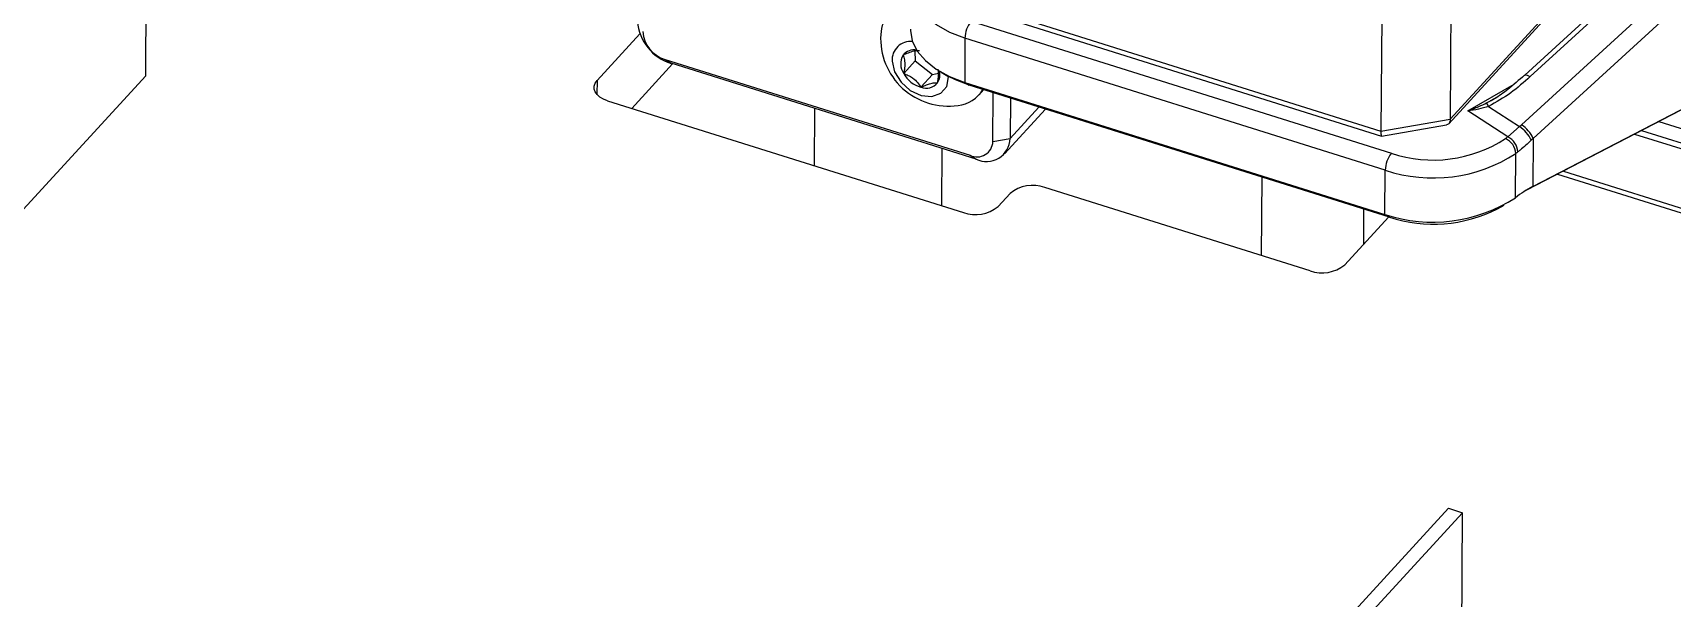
# Model space of a CAD drawing. Header units: millimetres. Extents: x -11 to 295, y 0 to 216.
# Drawn here: x 147.61 to 190.32, y 131.56 to 146.28 of the extents above; entities that cross this region are included whole.
import ezdxf

# ---------------------------------------------------------------- set-up
doc = ezdxf.new("R2010")
doc.units = ezdxf.units.MM

msp = doc.modelspace()

# ---------------------------------------------------------------- linework, layer by layer
at = {"color": 7, "linetype": 'Continuous', "lineweight": 25}
for p, q in [((192.176, 150.391), (186.474, 145.175)), ((192.333, 150.369), (186.615, 145.14)), ((186.392, 143.888), (193.001, 149.933)), ((184.496, 143.912), (189.846, 149.747)), ((184.534, 144.034), (189.905, 149.891)), ((193.266, 149.539), (186.698, 143.532)), ((150.553, 145.164), (150.566, 147.332)), ((184.553, 147.014), (184.534, 144.034)), ((172.052, 146.582), (183.001, 143.144)), ((172.638, 146.89), (182.731, 143.72)), ((172.74, 146.728), (182.742, 143.587)), ((182.749, 146.7), (182.731, 143.72)), ((163.423, 146.251), (162.309, 145.036)), ((171.893, 146.14), (171.886, 144.989)), ((182.842, 142.702), (171.893, 146.14)), ((170.589, 145.806), (170.598, 145.551)), ((193.302, 145.703), (186.522, 142.183)), ((186.69, 142.277), (193.471, 145.797)), ((164.277, 145.474), (163.212, 144.312)), ((164.083, 145.586), (172.028, 143.091)), ((164.083, 145.586), (164.238, 145.486)), ((172.183, 142.991), (164.238, 145.486)), ((170.598, 145.551), (170.297, 145.223)), ((170.598, 145.551), (171.048, 145.191)), ((171.048, 145.191), (171.205, 145.233)), ((171.272, 145.253), (171.446, 145.154)), ((144.29, 138.333), (150.553, 145.164)), ((171.048, 145.191), (170.746, 144.862)), ((171.886, 144.989), (182.835, 141.551)), ((171.886, 144.989), (172.002, 144.914)), ((182.952, 141.476), (172.002, 144.914)), ((172.327, 144.737), (172.376, 144.796)), ((162.584, 144.51), (171.853, 141.599)), ((172.262, 144.667), (172.327, 144.737)), ((172.62, 143.448), (172.627, 144.718)), ((173.077, 144.576), (173.07, 143.527)), ((185.482, 144.453), (185.597, 144.519)), ((185.533, 144.361), (186.336, 143.837)), ((185.599, 144.518), (185.694, 144.569)), ((167.975, 144.313), (167.966, 142.82)), ((172.925, 143.128), (173.99, 144.29)), ((182.731, 143.72), (184.534, 144.034)), ((186.034, 143.571), (184.994, 144.25)), ((189.965, 143.97), (224.054, 133.266)), ((172.62, 143.448), (173.07, 143.527)), ((182.743, 143.587), (184.441, 143.882)), ((186.034, 143.571), (186.336, 143.837)), ((186.336, 143.837), (186.392, 143.888)), ((186.698, 143.532), (186.647, 143.483)), ((186.698, 143.532), (186.69, 142.277)), ((171.293, 141.775), (171.302, 143.268)), ((172.028, 143.091), (172.183, 142.991)), ((186.234, 141.986), (186.241, 143.138)), ((182.835, 141.551), (182.842, 142.702)), ((180.885, 140.082), (173.97, 142.254)), ((179.624, 142.521), (179.611, 140.483)), ((186.69, 142.277), (186.522, 142.183)), ((187.327, 142.601), (222.489, 131.559)), ((173.068, 142.097), (172.755, 141.756)), ((185.766, 141.695), (185.941, 141.792)), ((181.787, 140.239), (182.927, 141.483)), ((182.28, 140.777), (182.285, 141.685)), ((182.835, 141.551), (182.952, 141.476)), ((184.487, 133.898), (151.127, 97.516)), ((184.855, 133.783), (151.495, 97.4)), ((184.487, 133.898), (184.855, 133.783)), ((184.833, 130.208), (184.855, 133.783))]:
    msp.add_line(p, q, dxfattribs=at)
at = {"color": 8, "linetype": 'Continuous', "lineweight": 25}
for p, q in [((162.309, 145.036), (162.307, 144.674)), ((184.994, 144.25), (186.197, 144.943)), ((185.597, 144.519), (185.746, 144.604)), ((173.819, 144.343), (173.07, 143.527)), ((189.339, 143.645), (223.683, 132.861)), ((189.516, 143.737), (223.788, 132.975)), ((187.482, 142.681), (222.581, 131.659))]:
    msp.add_line(p, q, dxfattribs=at)
at = {"color": 8, "linetype": 'Continuous', "lineweight": 25, "flags": 128}
for points in [[(171.893, 146.14), (171.496, 146.293), (171.151, 146.484), (170.869, 146.707), (170.659, 146.956), (170.528, 147.222), (170.48, 147.497), (170.48, 147.537)], [(186.474, 145.175), (186.482, 145.181), (186.506, 145.185), (186.537, 145.18), (186.574, 145.164), (186.615, 145.14)]]:
    msp.add_lwpolyline(points, dxfattribs=at)
at = {"color": 7, "linetype": 'Continuous', "lineweight": 25, "flags": 128}
for points in [[(170.472, 146.372), (170.473, 146.345), (170.521, 146.07), (170.652, 145.804), (170.862, 145.556), (171.144, 145.332), (171.489, 145.142), (171.886, 144.989)], [(169.994, 145.542), (170.059, 145.264), (170.227, 144.997), (170.47, 144.782), (170.754, 144.652), (171.033, 144.626), (171.266, 144.708), (171.418, 144.886), (171.465, 145.133), (171.464, 145.143)], [(162.584, 144.51), (162.476, 144.552), (162.383, 144.606), (162.31, 144.67), (162.26, 144.74), (162.234, 144.815), (162.234, 144.891), (162.259, 144.966), (162.309, 145.036)], [(172.002, 144.914), (171.643, 145.052), (171.446, 145.154)], [(184.534, 144.034), (184.53, 143.984), (184.516, 143.942), (184.495, 143.91), (184.466, 143.89), (184.441, 143.882)]]:
    msp.add_lwpolyline(points, dxfattribs=at)
at = {"color": 7, "linetype": 'Continuous', "lineweight": 25}
for centre, radius, start, end in [((170.586, 146.203), 0.887, 97.0892, 177.8881), ((164.599, 146.675), 1.243, 184.5727, 253.1163), ((172.633, 146.125), 0.74, 141.7989, 178.7806), ((164.323, 146.379), 0.828, 184.5731, 253.116), ((171.459, 146.133), 1.762, 176.643, 278.3208), ((170.476, 145.572), 0.483, 83.9521, 183.5524), ((170.67, 145.474), 0.45, 150.1779, 213.9017), ((170.562, 145.479), 0.357, 77.9464, 142.253), ((170.967, 145.598), 0.768, 209.2753, 253.3119), ((170.852, 145.186), 0.388, 327.4921, 13.9731), ((170.882, 145.223), 0.385, 249.3259, 320.4043), ((171.611, 145.267), 0.884, 276.6407, 328.1499), ((184.942, 144.097), 0.648, 24.079, 33.4239), ((172.454, 143.544), 0.616, 243.8197, 358.3872), ((182.984, 143.677), 0.257, 170.3202, 200.4496), ((184.091, 146.426), 3.459, 251.6153, 302.9946), ((187.682, 141.352), 2.763, 126.6088, 128.1625), ((185.786, 143.11), 0.456, 3.5216, 65.575), ((185.831, 143.152), 0.465, 3.3194, 64.1205), ((185.875, 143.117), 0.855, 25.3774, 57.3433), ((185.895, 143.152), 0.888, 25.3607, 56.0093), ((172.209, 143.46), 0.411, 243.8203, 358.3871), ((183.582, 142.686), 0.74, 141.7988, 178.7809), ((184.089, 146.453), 3.953, 251.6153, 302.9946), ((187.806, 141.146), 2.533, 126.6183, 128.1593), ((173.659, 141.374), 0.934, 70.5076, 129.2152), ((188.012, 139.701), 2.896, 117.1659, 127.8732), ((184.082, 145.302), 3.953, 251.6152, 302.9947), ((172.165, 142.479), 0.934, 250.5077, 309.2151), ((184.091, 145.023), 3.726, 252.1866, 296.7129), ((181.197, 140.962), 0.934, 250.5077, 309.2151)]:
    msp.add_arc(centre, radius, start, end, dxfattribs=at)
for points, knots in [([(170.712, 145.813), (170.69, 145.814), (170.639, 145.817), (170.536, 145.799), (170.413, 145.758), (170.323, 145.717), (170.28, 145.698)], [0, 0, 0, 0, 0.147629, 0.341159, 0.687556, 1, 1, 1, 1]), ([(170.28, 145.698), (170.287, 145.681), (170.313, 145.619), (170.331, 145.492), (170.319, 145.35), (170.303, 145.257), (170.297, 145.223)], [0, 0, 0, 0, 0.114216, 0.41586, 0.781181, 1, 1, 1, 1]), ([(170.297, 145.223), (170.336, 145.207), (170.417, 145.175), (170.546, 145.099), (170.66, 144.992), (170.72, 144.902), (170.746, 144.862)], [0, 0, 0, 0, 0.216235, 0.444558, 0.760047, 1, 1, 1, 1]), ([(171.179, 144.977), (171.185, 145.012), (171.202, 145.104), (171.209, 145.224), (171.205, 145.31), (171.198, 145.336), (171.198, 145.337)], [0, 0, 0, 0, 0.291993, 0.779491, 0.992223, 1, 1, 1, 1]), ([(170.746, 144.862), (170.784, 144.879), (170.857, 144.912), (170.975, 144.955), (171.083, 144.982), (171.153, 144.978), (171.179, 144.977)], [0, 0, 0, 0, 0.273695, 0.5349, 0.827831, 1, 1, 1, 1]), ([(186.615, 145.14), (186.452, 144.993), (186.119, 144.694), (185.73, 144.473), (185.533, 144.361)], [0, 0, 0, 0, 0.492654, 1, 1, 1, 1]), ([(186.472, 145.177), (186.327, 145.05), (186.078, 144.83), (185.776, 144.607), (185.615, 144.526), (185.579, 144.507)], [0, 0, 0, 0, 0.516697, 0.891434, 1, 1, 1, 1]), ([(184.994, 144.25), (184.995, 144.25), (185.092, 144.285), (185.257, 144.347), (185.416, 144.422), (185.482, 144.453)], [0, 0, 0, 0, 0.008111, 0.582593, 1, 1, 1, 1]), ([(185.533, 144.361), (185.356, 144.312), (185.178, 144.263), (184.995, 144.25), (184.994, 144.25)], [0, 0, 0, 0, 0.992375, 1, 1, 1, 1]), ([(186.647, 143.483), (186.552, 143.394), (186.439, 143.288), (186.315, 143.194), (186.296, 143.179)], [0, 0, 0, 0, 0.83942, 1, 1, 1, 1])]:
    msp.add_open_spline(points, degree=3, knots=knots, dxfattribs=at)

doc.saveas('drawing.dxf')
